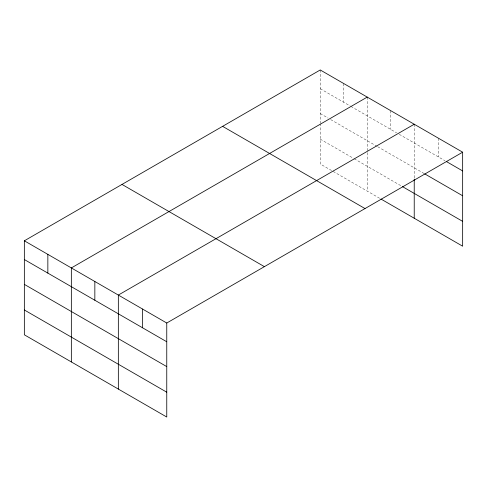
<?xml version="1.0" encoding="UTF-8"?>
<svg xmlns="http://www.w3.org/2000/svg" width="487" height="487" viewBox="0 0 487 487"><rect width="100%" height="100%" fill="white"/><g stroke="black" fill="none" stroke-linecap="round" stroke-linejoin="round"><path stroke-width="0.37" stroke-dasharray="2.44 1.83" d="M320.239 88.713L350.269 106.05M350.92 106.428L396.607 132.805M399.218 134.315L444.984 160.734M320.239 113.55L328.074 118.073M330.685 119.583L377.029 146.337M377.681 146.715L424.043 173.482M320.239 139.142L353.532 158.36M354.183 158.738L401.83 186.247M379.635 198.27L320.239 163.979L320.239 124.088M438.44 138.217L438.44 156.96M414.23 124.234L414.23 178.352M390.732 110.671L390.732 129.414M367.235 97.102L367.235 191.111M343.737 83.539L343.737 102.282M320.239 69.97L320.239 123.339"/><path stroke-width="0.73" d="M24.35 240.803L166.761 323.021L166.761 417.03L24.35 334.806L24.35 240.803L320.239 69.97L462.65 152.194L462.65 246.197L380.944 199.025M367.235 97.102L71.346 267.935L71.346 361.938M414.23 124.234L118.341 295.067L118.341 389.076M166.761 323.021L462.65 152.194M446.293 161.489L462.65 170.937M424.701 173.859L462.65 195.774M402.481 186.624L462.65 221.36M222.596 126.346L365.007 208.564M121.994 184.427L264.404 266.651M24.35 259.547L166.761 341.764M24.35 284.384L166.761 366.601M24.35 309.976L166.761 392.193M414.23 179.106L414.23 218.243M142.551 309.044L142.551 327.788M94.843 281.504L94.843 300.248M47.848 254.372L47.848 273.116"/></g></svg>
